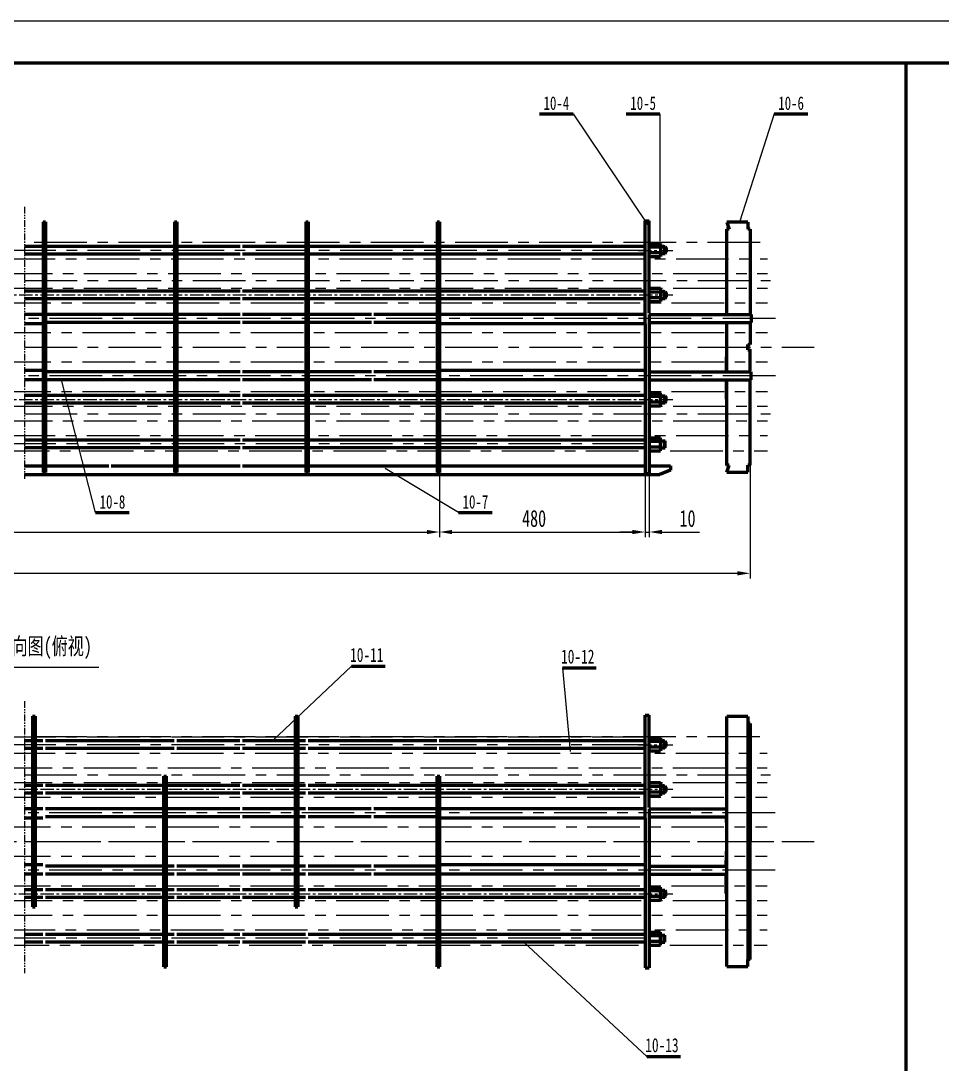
# Model space of a CAD drawing. Header units: millimetres. Extents: x 23903 to 90356, y -5632 to 81432.
# Drawn here: x 40839 to 43028, y 58339 to 60818 of the extents above; entities that cross this region are included whole.
import ezdxf

# ---------------------------------------------------------------- set-up
doc = ezdxf.new("R2010")
doc.units = ezdxf.units.MM
for name, pattern in [('CENTER', [50.8, 31.75, -6.35, 6.35, -6.35]), ('CENTERX2', [4, 2.5, -0.5, 0.5, -0.5]), ('PHANTOM2', [31.75, 15.875, -3.175, 3.175, -3.175, 3.175, -3.175])]:
    doc.linetypes.add(name, pattern=pattern)
doc.layers.get('0').update_dxf_attribs({"lineweight": 60})
doc.layers.get('DEFPOINTS').update_dxf_attribs({"color": 6, "linetype": 'PHANTOM2', "lineweight": 25})
doc.layers.add('CCX', color=3, linetype='Continuous', lineweight=25)
doc.layers.add('DD', color=4, linetype='CENTER', lineweight=25)
doc.styles.add('HZ', font='SIMFANG.TTF', dxfattribs={"width": 0.7})
doc.styles.add('HZ123', font='SIMFANG.TTF', dxfattribs={"width": 0.7, "height": 2.5})
doc.dimstyles.new('ISO-25$0', dxfattribs={"dimscale": 10, "dimtxt": 4, "dimasz": 3, "dimexe": 1.25, "dimexo": 0, "dimgap": 1.2, "dimtad": 1, "dimdec": 0, "dimtxsty": 'HZ', "dimcen": 0, "dimclrd": 256, "dimclrt": 256, "dimadec": 0, "dimazin": 0, "dimtfac": 1, "dimtdec": 0, "dimtmove": 0, "dimatfit": 2, "dimfxl": 1, "dimlwd": -1, "dimarcsym": 0})

# ---------------------------------------------------------------- blocks, each defined once
blk = doc.blocks.new('*D54')
at = {"layer": 'CCX', "color": 0, "lineweight": -2}
for p, q in [((39870.8, 59744.8), (39870.8, 59590.6)), ((41833.8, 59744.8), (41833.8, 59590.6))]:
    blk.add_line(p, q, dxfattribs=at)
at = {"layer": 'CCX'}
blk.add_line((39900.8, 59603.1), (41803.8, 59603.1), dxfattribs=at)
for points in [[(39900.8, 59608.1), (39900.8, 59598.1), (39870.8, 59603.1)], [(41803.8, 59608.1), (41803.8, 59598.1), (41833.8, 59603.1)]]:
    blk.add_solid(points, dxfattribs=at)
at = {"layer": 'DEFPOINTS', "color": 0}
for p in [(39870.8, 59744.8), (41833.8, 59744.8), (41833.8, 59603.1)]:
    blk.add_point(p, dxfattribs=at)
at = {"layer": 'CCX', "insert": (40483.8, 59635.1), "char_height": 40, "attachment_point": 5, "style": 'HZ'}
blk.add_mtext('15X306=4590', dxfattribs=at)
blk = doc.blocks.new('*D60')
at = {"layer": 'CCX', "color": 0, "lineweight": -2}
for p, q in [((41833.8, 59744.8), (41833.8, 59590.6)), ((42322.3, 59742.3), (42322.3, 59590.6))]:
    blk.add_line(p, q, dxfattribs=at)
at = {"layer": 'CCX'}
blk.add_line((41863.8, 59603.1), (42292.3, 59603.1), dxfattribs=at)
for points in [[(41863.8, 59608.1), (41863.8, 59598.1), (41833.8, 59603.1)], [(42292.3, 59608.1), (42292.3, 59598.1), (42322.3, 59603.1)]]:
    blk.add_solid(points, dxfattribs=at)
at = {"layer": 'DEFPOINTS', "color": 0}
for p in [(41833.8, 59744.8), (42322.3, 59742.3), (42322.3, 59603.1)]:
    blk.add_point(p, dxfattribs=at)
at = {"layer": 'CCX', "insert": (42058.5, 59635.1), "char_height": 40, "attachment_point": 5, "style": 'HZ'}
blk.add_mtext('480', dxfattribs=at)
blk = doc.blocks.new('*D61')
at = {"layer": 'CCX', "color": 0, "lineweight": -2}
for p, q in [((42322.3, 59742.3), (42322.3, 59590.6)), ((42332.3, 59742.3), (42332.3, 59590.6))]:
    blk.add_line(p, q, dxfattribs=at)
at = {"layer": 'CCX'}
for p, q in [((42292.3, 59603.1), (42262.3, 59603.1)), ((42322.3, 59603.1), (42332.3, 59603.1)), ((42362.3, 59603.1), (42451.3, 59603.1))]:
    blk.add_line(p, q, dxfattribs=at)
for points in [[(42292.3, 59608.1), (42292.3, 59598.1), (42322.3, 59603.1)], [(42362.3, 59608.1), (42362.3, 59598.1), (42332.3, 59603.1)]]:
    blk.add_solid(points, dxfattribs=at)
at = {"layer": 'DEFPOINTS', "color": 0}
for p in [(42322.3, 59742.3), (42332.3, 59742.3), (42322.3, 59603.1)]:
    blk.add_point(p, dxfattribs=at)
at = {"layer": 'CCX', "insert": (42423.1, 59635.1), "char_height": 40, "attachment_point": 5, "style": 'HZ'}
blk.add_mtext('10', dxfattribs=at)
blk = doc.blocks.new('*D62')
at = {"layer": 'CCX', "color": 0, "lineweight": -2}
for p, q in [((42571.8, 59838.6), (42571.8, 59492.5)), ((39209.3, 59743.8), (39209.3, 59492.5))]:
    blk.add_line(p, q, dxfattribs=at)
at = {"layer": 'CCX'}
blk.add_line((39239.3, 59505), (42541.8, 59505), dxfattribs=at)
for points in [[(39239.3, 59510), (39239.3, 59500), (39209.3, 59505)], [(42541.8, 59510), (42541.8, 59500), (42571.8, 59505)]]:
    blk.add_solid(points, dxfattribs=at)
at = {"layer": 'DEFPOINTS', "color": 0}
for p in [(42571.8, 59838.6), (39209.3, 59743.8), (42571.8, 59505)]:
    blk.add_point(p, dxfattribs=at)
at = {"layer": 'CCX', "insert": (40513.1, 59537), "char_height": 40, "attachment_point": 5, "style": 'HZ'}
blk.add_mtext('5994', dxfattribs=at)

msp = doc.modelspace()

# ---------------------------------------------------------------- linework, layer by layer
for p, q in [((38912.1, 60717.6), (46972.1, 60717.6)), ((42942.1, 60717.6), (42942.1, 54977.6)), ((40891.8, 60340.3), (40891.8, 59744.8)), ((40891.8, 60340.3), (40891.8, 59744.8)), ((40891.8, 60340.3), (40891.8, 59744.8)), ((40891.8, 60340.3), (40891.8, 59744.8)), ((40891.8, 60340.3), (40897.8, 60340.3)), ((40897.8, 60340.3), (40897.8, 59744.8)), ((40897.8, 60340.3), (40897.8, 59744.8)), ((40897.8, 60340.3), (40897.8, 59744.8)), ((40897.8, 60340.3), (40897.8, 59744.8)), ((41203.8, 60340.3), (41203.8, 59744.8)), ((41203.8, 60340.3), (41203.8, 59744.8)), ((41203.8, 60340.3), (41203.8, 59744.8)), ((41203.8, 60340.3), (41203.8, 59744.8)), ((41203.8, 60340.3), (41209.8, 60340.3)), ((41203.8, 60340.3), (41203.8, 59744.8)), ((41203.8, 60340.3), (41203.8, 59744.8)), ((41203.8, 60340.3), (41203.8, 59744.8)), ((41203.8, 60340.3), (41203.8, 59744.8)), ((41203.8, 60340.3), (41209.8, 60340.3)), ((41209.8, 60340.3), (41209.8, 59744.8)), ((41209.8, 60340.3), (41209.8, 59744.8)), ((41209.8, 60340.3), (41209.8, 59744.8)), ((41209.8, 60340.3), (41209.8, 59744.8)), ((41209.8, 60340.3), (41209.8, 59744.8)), ((41209.8, 60340.3), (41209.8, 59744.8)), ((41209.8, 60340.3), (41209.8, 59744.8)), ((41209.8, 60340.3), (41209.8, 59744.8)), ((41515.8, 60340.3), (41515.8, 59744.8)), ((41515.8, 60340.3), (41515.8, 59744.8)), ((41515.8, 60340.3), (41515.8, 59744.8)), ((41515.8, 60340.3), (41515.8, 59744.8)), ((41515.8, 60340.3), (41521.8, 60340.3)), ((41515.8, 60340.3), (41515.8, 59744.8)), ((41515.8, 60340.3), (41515.8, 59744.8)), ((41515.8, 60340.3), (41515.8, 59744.8)), ((41515.8, 60340.3), (41515.8, 59744.8)), ((41515.8, 60340.3), (41521.8, 60340.3)), ((41521.8, 60340.3), (41521.8, 59744.8)), ((41521.8, 60340.3), (41521.8, 59744.8)), ((41521.8, 60340.3), (41521.8, 59744.8)), ((41521.8, 60340.3), (41521.8, 59744.8)), ((41521.8, 60340.3), (41521.8, 59744.8)), ((41521.8, 60340.3), (41521.8, 59744.8)), ((41521.8, 60340.3), (41521.8, 59744.8)), ((41521.8, 60340.3), (41521.8, 59744.8)), ((41827.8, 60340.3), (41827.8, 59744.8)), ((41827.8, 60340.3), (41827.8, 59744.8)), ((41827.8, 60340.3), (41833.8, 60340.3)), ((41827.8, 60340.3), (41827.8, 59744.8)), ((41827.8, 60340.3), (41827.8, 59744.8)), ((41827.8, 60340.3), (41827.8, 59744.8)), ((41827.8, 60340.3), (41827.8, 59744.8)), ((41827.8, 60340.3), (41833.8, 60340.3)), ((41827.8, 60340.3), (41827.8, 59744.8)), ((41827.8, 60340.3), (41827.8, 59744.8)), ((41827.8, 60340.3), (41827.8, 59744.8)), ((41827.8, 60340.3), (41827.8, 59744.8)), ((41827.8, 60340.3), (41833.8, 60340.3)), ((41833.8, 60340.3), (41833.8, 59744.8)), ((41833.8, 60340.3), (41833.8, 59744.8)), ((41833.8, 60340.3), (41833.8, 59744.8)), ((41833.8, 60340.3), (41833.8, 59744.8)), ((41833.8, 60340.3), (41833.8, 59744.8)), ((41833.8, 60340.3), (41833.8, 59744.8)), ((41833.8, 60340.3), (41833.8, 59744.8)), ((41833.8, 60340.3), (41833.8, 59744.8)), ((41833.8, 60340.3), (41833.8, 59744.8)), ((41833.8, 60340.3), (41833.8, 59744.8)), ((42322.3, 60097.7), (42322.3, 60342.3)), ((42322.3, 60342.3), (42332.3, 60342.3)), ((42332.3, 60122.7), (42332.3, 60342.3)), ((42516.3, 60339.3), (42521.8, 60322.3)), ((42566.8, 60339.3), (42516.3, 60339.3)), ((42566.8, 60339.3), (42566.8, 60322.3)), ((41833.8, 60322.3), (41833.8, 60122.6)), ((42515.8, 60322.3), (42515.8, 60122.6)), ((42521.8, 60322.3), (42515.8, 60322.3)), ((42571.8, 60322.3), (42566.8, 60322.3)), ((42571.8, 60322.3), (42571.8, 60122.6)), ((42332.3, 60257.4), (42332.3, 60288.9)), ((42332.3, 60288.9), (42359, 60288.9)), ((42359, 60288.9), (42359, 60257.4)), ((40891.8, 60281.7), (40847.5, 60281.7)), ((40866.8, 60262.9), (40847.5, 60262.9)), ((40891.8, 60262.9), (40847.5, 60262.9)), ((40866.8, 60262.9), (40852.8, 60262.9)), ((40891.8, 60262.9), (40877.8, 60262.9)), ((41147.8, 60281.7), (40897.8, 60281.7)), ((41047.8, 60262.9), (40897.8, 60262.9)), ((40991.8, 60262.9), (40897.8, 60262.9)), ((41147.8, 60262.9), (40897.8, 60262.9)), ((41203.8, 60281.7), (41053.8, 60281.7)), ((41203.8, 60262.9), (41053.8, 60262.9)), ((41203.8, 60262.9), (41189.8, 60262.9)), ((41203.8, 60262.9), (41189.8, 60262.9)), ((41203.8, 60262.9), (41189.8, 60262.9)), ((41203.8, 60262.9), (41189.8, 60262.9)), ((41359.8, 60281.7), (41209.8, 60281.7)), ((41303.8, 60281.7), (41209.8, 60281.7)), ((41303.8, 60281.7), (41209.8, 60281.7)), ((41359.8, 60262.9), (41209.8, 60262.9)), ((41303.8, 60262.9), (41209.8, 60262.9)), ((41515.8, 60281.7), (41365.8, 60281.7)), ((41459.8, 60281.7), (41365.8, 60281.7)), ((41515.8, 60262.9), (41365.8, 60262.9)), ((41459.8, 60262.9), (41365.8, 60262.9)), ((41515.8, 60262.9), (41501.8, 60262.9)), ((41515.8, 60262.9), (41501.8, 60262.9)), ((41515.8, 60262.9), (41501.8, 60262.9)), ((41515.8, 60262.9), (41501.8, 60262.9)), ((41827.8, 60281.7), (41521.8, 60281.7)), ((41615.8, 60281.7), (41521.8, 60281.7)), ((41827.8, 60262.9), (41521.8, 60262.9)), ((41615.8, 60262.9), (41521.8, 60262.9)), ((41827.8, 60281.7), (41677.8, 60281.7)), ((41771.8, 60281.7), (41677.8, 60281.7)), ((41827.8, 60262.9), (41677.8, 60262.9)), ((41771.8, 60262.9), (41677.8, 60262.9)), ((41827.8, 60262.9), (41813.8, 60262.9)), ((41827.8, 60262.9), (41813.8, 60262.9)), ((42322.3, 60281.7), (41833.8, 60281.7)), ((42322.3, 60262.9), (41833.8, 60262.9)), ((42358.2, 60279.7), (42331.5, 60279.7)), ((42359, 60266.5), (42332.3, 60266.5)), ((42369.6, 60281.1), (42369.6, 60265.1)), ((42369.6, 60281.1), (42372.3, 60278.5)), ((42369.6, 60265.1), (42372.3, 60267.8)), ((42372.3, 60278.5), (42372.3, 60267.8)), ((42332.3, 60257.4), (42359, 60257.4)), ((42332.3, 60257.4), (42359, 60257.4)), ((40891.8, 60175.7), (40847.5, 60175.7)), ((41147.8, 60175.7), (40897.8, 60175.7)), ((41203.8, 60175.7), (41053.8, 60175.7)), ((41359.8, 60175.7), (41209.8, 60175.7)), ((41303.8, 60175.7), (41209.8, 60175.7)), ((41303.8, 60175.7), (41209.8, 60175.7)), ((41515.8, 60175.7), (41365.8, 60175.7)), ((41459.8, 60175.7), (41365.8, 60175.7)), ((41827.8, 60175.7), (41521.8, 60175.7)), ((41615.8, 60175.7), (41521.8, 60175.7)), ((41827.8, 60175.7), (41677.8, 60175.7)), ((41771.8, 60175.7), (41677.8, 60175.7)), ((42322.3, 60175.7), (41833.8, 60175.7)), ((42358.2, 60172.9), (42331.5, 60172.9)), ((42332.3, 60150.6), (42332.3, 60182.1)), ((42332.3, 60182.1), (42359, 60182.1)), ((42359, 60159.7), (42332.3, 60159.7)), ((42359, 60182.1), (42359, 60150.6)), ((42369.6, 60174.3), (42369.6, 60158.3)), ((42369.6, 60174.3), (42372.3, 60171.6)), ((42369.6, 60158.3), (42372.3, 60161)), ((42372.3, 60171.6), (42372.3, 60161)), ((42515.8, 60165.6), (42515.8, 60119.6)), ((42571.8, 60165.6), (42571.8, 60119.6)), ((42571.8, 60165.5), (42571.8, 60122.7)), ((40866.8, 60156.9), (40847.5, 60156.9)), ((40891.8, 60156.9), (40847.5, 60156.9)), ((40866.8, 60156.9), (40852.8, 60156.9)), ((40891.8, 60156.9), (40877.8, 60156.9)), ((41047.8, 60156.9), (40897.8, 60156.9)), ((40991.8, 60156.9), (40897.8, 60156.9)), ((41147.8, 60156.9), (40897.8, 60156.9)), ((41203.8, 60156.9), (41053.8, 60156.9)), ((41203.8, 60156.9), (41189.8, 60156.9)), ((41203.8, 60156.9), (41189.8, 60156.9)), ((41203.8, 60156.9), (41189.8, 60156.9)), ((41203.8, 60156.9), (41189.8, 60156.9)), ((41359.8, 60156.9), (41209.8, 60156.9)), ((41303.8, 60156.9), (41209.8, 60156.9)), ((41515.8, 60156.9), (41365.8, 60156.9)), ((41459.8, 60156.9), (41365.8, 60156.9)), ((41515.8, 60156.9), (41501.8, 60156.9)), ((41515.8, 60156.9), (41501.8, 60156.9)), ((41515.8, 60156.9), (41501.8, 60156.9)), ((41515.8, 60156.9), (41501.8, 60156.9)), ((41827.8, 60156.9), (41521.8, 60156.9)), ((41615.8, 60156.9), (41521.8, 60156.9)), ((41827.8, 60156.9), (41677.8, 60156.9)), ((41771.8, 60156.9), (41677.8, 60156.9)), ((41827.8, 60156.9), (41813.8, 60156.9)), ((41827.8, 60156.9), (41813.8, 60156.9)), ((42322.3, 60156.9), (41833.8, 60156.9)), ((42332.3, 60150.6), (42359, 60150.6)), ((42332.3, 60150.6), (42359, 60150.6)), ((40891.8, 60119.6), (40847.5, 60119.6)), ((41203.8, 60119.6), (40897.8, 60119.6)), ((41359.8, 60119.6), (41209.8, 60119.6)), ((41515.8, 60119.6), (41365.8, 60119.6)), ((41671.8, 60119.6), (41521.8, 60119.6)), ((41827.8, 60119.6), (41677.8, 60119.6)), ((42322.3, 60119.6), (41833.8, 60119.6)), ((42332.3, 60119.6), (42332.3, 59742.3)), ((42332.3, 60119.6), (42574.3, 60119.6)), ((42574.3, 60119.6), (42574.3, 60100.8)), ((40866.8, 60097.7), (40847.5, 60097.7)), ((40891.8, 60097.7), (40847.5, 60097.7)), ((40866.8, 60097.7), (40852.8, 60097.7)), ((40866.8, 60097.7), (40852.8, 60097.7)), ((40866.8, 60097.7), (40852.8, 60097.7)), ((40891.8, 60097.7), (40877.8, 60097.7)), ((41203.8, 60100.7), (40897.8, 60100.7)), ((41359.8, 60100.7), (41209.8, 60100.7)), ((41515.8, 60100.7), (41365.8, 60100.7)), ((41671.8, 60100.7), (41521.8, 60100.7)), ((41827.8, 60100.7), (41677.8, 60100.7)), ((42322.3, 60097.7), (41833.8, 60097.7)), ((42322.3, 60097.7), (42322.3, 59742.3)), ((42332.3, 60100.8), (42574.3, 60100.8)), ((42515.8, 60100.8), (42515.8, 59987)), ((42515.8, 60097.6), (42515.8, 60087.7)), ((42515.8, 60097.6), (42515.8, 60064.9)), ((42571.8, 60100.8), (42571.8, 60048.3)), ((42571.8, 60097.6), (42571.8, 60064.9)), ((42566.8, 60036.3), (42566.8, 60048.3)), ((42571.8, 59986.9), (42571.8, 60037.3)), ((42571.8, 59987), (42571.8, 60036.3)), ((42515.8, 59987), (42515.8, 60019.7)), ((42571.8, 59987), (42571.8, 60019.7)), ((40866.8, 59986.9), (40847.5, 59986.9)), ((40891.8, 59986.9), (40847.5, 59986.9)), ((40866.8, 59986.9), (40852.8, 59986.9)), ((40866.8, 59986.9), (40852.8, 59986.9)), ((40866.8, 59986.9), (40852.8, 59986.9)), ((40891.8, 59986.9), (40877.8, 59986.9)), ((42322.3, 59986.9), (41833.8, 59986.9)), ((42515.8, 59987), (42515.8, 59996.9)), ((40891.8, 59965), (40847.5, 59965)), ((41203.8, 59983.9), (40897.8, 59983.9)), ((41203.8, 59965), (40897.8, 59965)), ((41359.8, 59983.9), (41209.8, 59983.9)), ((41359.8, 59965), (41209.8, 59965)), ((41515.8, 59983.9), (41365.8, 59983.9)), ((41515.8, 59965), (41365.8, 59965)), ((41671.8, 59983.9), (41521.8, 59983.9)), ((41671.8, 59965), (41521.8, 59965)), ((41827.8, 59983.9), (41677.8, 59983.9)), ((41827.8, 59965), (41677.8, 59965)), ((42322.3, 59965), (41833.8, 59965)), ((41833.8, 59762.3), (41833.8, 59962)), ((42332.3, 59983.8), (42574.3, 59983.8)), ((42332.3, 59965), (42574.3, 59965)), ((42515.8, 59919), (42515.8, 59965)), ((42515.8, 59962), (42515.8, 59760.8)), ((42571.8, 59919), (42571.8, 59965)), ((42571.8, 59762.3), (42571.8, 59962)), ((42571.8, 59919.1), (42571.8, 59961.9)), ((42574.3, 59965), (42574.3, 59983.8)), ((40866.8, 59927.7), (40847.5, 59927.7)), ((40891.8, 59927.7), (40847.5, 59927.7)), ((40866.8, 59927.7), (40852.8, 59927.7)), ((40891.8, 59927.7), (40877.8, 59927.7)), ((41047.8, 59927.7), (40897.8, 59927.7)), ((40991.8, 59927.7), (40897.8, 59927.7)), ((41147.8, 59927.7), (40897.8, 59927.7)), ((41203.8, 59927.7), (41053.8, 59927.7)), ((41203.8, 59927.7), (41189.8, 59927.7)), ((41203.8, 59927.7), (41189.8, 59927.7)), ((41203.8, 59927.7), (41189.8, 59927.7)), ((41203.8, 59927.7), (41189.8, 59927.7)), ((41359.8, 59927.7), (41209.8, 59927.7)), ((41303.8, 59927.7), (41209.8, 59927.7)), ((41515.8, 59927.7), (41365.8, 59927.7)), ((41459.8, 59927.7), (41365.8, 59927.7)), ((41515.8, 59927.7), (41501.8, 59927.7)), ((41515.8, 59927.7), (41501.8, 59927.7)), ((41515.8, 59927.7), (41501.8, 59927.7)), ((41515.8, 59927.7), (41501.8, 59927.7)), ((41827.8, 59927.7), (41521.8, 59927.7)), ((41615.8, 59927.7), (41521.8, 59927.7)), ((41827.8, 59927.7), (41677.8, 59927.7)), ((41771.8, 59927.7), (41677.8, 59927.7)), ((41827.8, 59927.7), (41813.8, 59927.7)), ((41827.8, 59927.7), (41813.8, 59927.7)), ((42322.3, 59927.7), (41833.8, 59927.7)), ((42358.2, 59911.7), (42331.5, 59911.7)), ((42332.3, 59934.1), (42332.3, 59902.6)), ((42332.3, 59934.1), (42359, 59934.1)), ((42332.3, 59934.1), (42359, 59934.1)), ((42359, 59924.9), (42332.3, 59924.9)), ((42359, 59902.6), (42359, 59934.1)), ((42369.6, 59910.3), (42369.6, 59926.3)), ((42369.6, 59926.3), (42372.3, 59923.6)), ((42369.6, 59910.3), (42372.3, 59913)), ((42372.3, 59913), (42372.3, 59923.6)), ((40891.8, 59908.9), (40847.5, 59908.9)), ((41147.8, 59908.9), (40897.8, 59908.9)), ((41203.8, 59908.9), (41053.8, 59908.9)), ((41359.8, 59908.9), (41209.8, 59908.9)), ((41303.8, 59908.9), (41209.8, 59908.9)), ((41303.8, 59908.9), (41209.8, 59908.9)), ((41515.8, 59908.9), (41365.8, 59908.9)), ((41459.8, 59908.9), (41365.8, 59908.9)), ((41827.8, 59908.9), (41521.8, 59908.9)), ((41615.8, 59908.9), (41521.8, 59908.9)), ((41827.8, 59908.9), (41677.8, 59908.9)), ((41771.8, 59908.9), (41677.8, 59908.9)), ((42322.3, 59908.9), (41833.8, 59908.9)), ((42332.3, 59902.6), (42359, 59902.6)), ((40866.8, 59821.7), (40847.5, 59821.7)), ((40891.8, 59821.7), (40847.5, 59821.7)), ((40866.8, 59821.7), (40852.8, 59821.7)), ((40891.8, 59821.7), (40877.8, 59821.7)), ((41047.8, 59821.7), (40897.8, 59821.7)), ((40991.8, 59821.7), (40897.8, 59821.7)), ((41147.8, 59821.7), (40897.8, 59821.7)), ((41203.8, 59821.7), (41053.8, 59821.7)), ((41203.8, 59821.7), (41189.8, 59821.7)), ((41203.8, 59821.7), (41189.8, 59821.7)), ((41203.8, 59821.7), (41189.8, 59821.7)), ((41203.8, 59821.7), (41189.8, 59821.7)), ((41359.8, 59821.7), (41209.8, 59821.7)), ((41303.8, 59821.7), (41209.8, 59821.7)), ((41515.8, 59821.7), (41365.8, 59821.7)), ((41459.8, 59821.7), (41365.8, 59821.7)), ((41515.8, 59821.7), (41501.8, 59821.7)), ((41515.8, 59821.7), (41501.8, 59821.7)), ((41515.8, 59821.7), (41501.8, 59821.7)), ((41515.8, 59821.7), (41501.8, 59821.7)), ((41827.8, 59821.7), (41521.8, 59821.7)), ((41615.8, 59821.7), (41521.8, 59821.7)), ((41827.8, 59821.7), (41677.8, 59821.7)), ((41771.8, 59821.7), (41677.8, 59821.7)), ((41827.8, 59821.7), (41813.8, 59821.7)), ((41827.8, 59821.7), (41813.8, 59821.7)), ((42322.3, 59821.7), (41833.8, 59821.7)), ((42332.3, 59827.2), (42332.3, 59795.7)), ((42332.3, 59827.2), (42359, 59827.2)), ((42332.3, 59827.2), (42359, 59827.2)), ((42359, 59818.1), (42332.3, 59818.1)), ((42359, 59795.7), (42359, 59827.2)), ((42369.6, 59803.5), (42369.6, 59819.5)), ((40891.8, 59802.9), (40847.5, 59802.9)), ((41147.8, 59802.9), (40897.8, 59802.9)), ((41203.8, 59802.9), (41053.8, 59802.9)), ((41359.8, 59802.9), (41209.8, 59802.9)), ((41303.8, 59802.9), (41209.8, 59802.9)), ((41303.8, 59802.9), (41209.8, 59802.9)), ((41515.8, 59802.9), (41365.8, 59802.9)), ((41459.8, 59802.9), (41365.8, 59802.9)), ((41827.8, 59802.9), (41521.8, 59802.9)), ((41615.8, 59802.9), (41521.8, 59802.9)), ((41827.8, 59802.9), (41677.8, 59802.9)), ((41771.8, 59802.9), (41677.8, 59802.9)), ((42322.3, 59802.9), (41833.8, 59802.9)), ((42358.2, 59804.9), (42331.5, 59804.9)), ((42332.3, 59795.7), (42359, 59795.7)), ((42521.8, 59762.3), (42515.8, 59762.3)), ((42516.3, 59745.3), (42521.8, 59762.3)), ((42571.8, 59762.3), (42566.8, 59762.3)), ((42566.8, 59745.3), (42566.8, 59762.3)), ((40847.5, 59760.1), (40891.8, 59760.1)), ((40847.5, 59740.1), (42357.3, 59740.1)), ((40891.8, 59744.8), (40897.8, 59744.8)), ((40891.8, 59744.8), (40897.8, 59744.8)), ((40891.8, 59744.8), (40897.8, 59744.8)), ((40891.8, 59744.8), (40897.8, 59744.8)), ((40897.8, 59760.1), (41047.8, 59760.1)), ((41053.8, 59760.1), (41203.8, 59760.1)), ((41203.8, 59744.8), (41209.8, 59744.8)), ((41203.8, 59744.8), (41209.8, 59744.8)), ((41203.8, 59744.8), (41209.8, 59744.8)), ((41203.8, 59744.8), (41209.8, 59744.8)), ((41203.8, 59744.8), (41209.8, 59744.8)), ((41203.8, 59744.8), (41209.8, 59744.8)), ((41203.8, 59744.8), (41209.8, 59744.8)), ((41203.8, 59744.8), (41209.8, 59744.8)), ((41209.8, 59760.1), (41359.8, 59760.1)), ((41365.8, 59760.1), (41515.8, 59760.1)), ((41496.8, 59760.1), (41646.8, 59760.1)), ((41515.8, 59744.8), (41521.8, 59744.8)), ((41515.8, 59744.8), (41521.8, 59744.8)), ((41515.8, 59744.8), (41521.8, 59744.8)), ((41515.8, 59744.8), (41521.8, 59744.8)), ((41515.8, 59744.8), (41521.8, 59744.8)), ((41515.8, 59744.8), (41521.8, 59744.8)), ((41515.8, 59744.8), (41521.8, 59744.8)), ((41515.8, 59744.8), (41521.8, 59744.8)), ((41521.8, 59760.1), (41671.8, 59760.1)), ((41652.8, 59760.1), (41827.8, 59760.1)), ((41677.8, 59760.1), (41827.8, 59760.1)), ((41827.8, 59744.8), (41833.8, 59744.8)), ((41827.8, 59744.8), (41833.8, 59744.8)), ((41827.8, 59744.8), (41833.8, 59744.8)), ((41827.8, 59744.8), (41833.8, 59744.8)), ((41827.8, 59744.8), (41833.8, 59744.8)), ((41827.8, 59744.8), (41833.8, 59744.8)), ((41827.8, 59744.8), (41833.8, 59744.8)), ((41827.8, 59744.8), (41833.8, 59744.8)), ((41827.8, 59744.8), (41833.8, 59744.8)), ((41827.8, 59744.8), (41833.8, 59744.8)), ((41833.8, 59760.1), (42322.3, 59760.1)), ((41833.8, 59760.1), (41958.8, 59760.1)), ((42322.3, 59742.3), (42332.3, 59742.3)), ((42332.3, 59760.1), (42382.3, 59760.1)), ((42382.3, 59750.1), (42357.3, 59740.1)), ((42382.3, 59760.1), (42382.3, 59750.1)), ((42516.3, 59745.3), (42566.8, 59745.3)), ((42322.3, 58923.2), (42322.3, 59167.8)), ((42322.3, 59167.8), (42332.3, 59167.8)), ((42332.3, 58948.2), (42332.3, 59167.8)), ((40866.8, 59165.8), (40866.8, 58762.8)), ((40866.8, 59165.8), (40866.8, 58762.8)), ((40866.8, 59165.8), (40866.8, 58762.8)), ((40866.8, 59165.8), (40866.8, 58712.8)), ((40866.8, 59165.8), (40872.8, 59165.8)), ((40872.8, 59165.8), (40872.8, 58762.8)), ((40872.8, 59165.8), (40872.8, 58762.8)), ((40872.8, 59165.8), (40872.8, 58762.8)), ((40872.8, 59165.8), (40872.8, 58712.8)), ((41490.8, 59165.8), (41490.8, 58762.8)), ((41490.8, 59165.8), (41490.8, 58762.8)), ((41490.8, 59165.8), (41490.8, 58762.8)), ((41490.8, 59165.8), (41490.8, 58762.8)), ((41490.8, 59165.8), (41496.8, 59165.8)), ((41490.8, 59165.8), (41490.8, 58762.8)), ((41490.8, 59165.8), (41490.8, 58762.8)), ((41490.8, 59165.8), (41490.8, 58762.8)), ((41490.8, 59165.8), (41490.8, 58712.8)), ((41490.8, 59165.8), (41496.8, 59165.8)), ((41496.8, 59165.8), (41496.8, 58712.8)), ((42515.8, 59147.8), (42515.8, 58867.8)), ((42566.8, 59164.8), (42516.3, 59164.8)), ((42516.3, 58570.8), (42516.3, 59164.8)), ((42566.8, 59164.8), (42566.8, 59147.8)), ((42571.8, 59147.8), (42566.8, 59147.8)), ((42566.8, 59147.8), (42566.8, 58587.8)), ((42571.8, 59147.8), (42571.8, 58867.8)), ((40866.8, 59107.2), (40847, 59107.2)), ((40891.3, 59107.2), (40872.8, 59107.2)), ((41147.3, 59107.2), (40897.3, 59107.2)), ((41203.3, 59107.2), (41053.3, 59107.2)), ((41359.3, 59107.2), (41209.3, 59107.2)), ((41303.3, 59107.2), (41209.3, 59107.2)), ((41303.3, 59107.2), (41209.3, 59107.2)), ((41459.3, 59107.2), (41365.3, 59107.2)), ((41490.8, 59107.2), (41365.3, 59107.2)), ((41515.3, 59107.2), (41496.8, 59107.2)), ((41827.3, 59107.2), (41521.3, 59107.2)), ((41615.3, 59107.2), (41521.3, 59107.2)), ((41827.3, 59107.2), (41677.3, 59107.2)), ((41771.3, 59107.2), (41677.3, 59107.2)), ((42321.8, 59107.2), (41833.3, 59107.2)), ((42357.7, 59105.2), (42331, 59105.2)), ((42331.8, 59082.9), (42331.8, 59114.4)), ((42331.8, 59114.4), (42358.5, 59114.4)), ((42358.5, 59114.4), (42358.5, 59082.9)), ((42369.1, 59106.6), (42369.1, 59090.6)), ((42369.1, 59106.6), (42371.8, 59104)), ((42369.1, 59090.6), (42371.8, 59093.3)), ((42371.8, 59104), (42371.8, 59093.3)), ((40866.3, 59088.4), (40847, 59088.4)), ((40866.8, 59088.4), (40847, 59088.4)), ((40866.3, 59088.4), (40852.3, 59088.4)), ((40891.3, 59088.4), (40872.8, 59088.4)), ((40891.3, 59088.4), (40877.3, 59088.4)), ((41047.3, 59088.4), (40897.3, 59088.4)), ((40991.3, 59088.4), (40897.3, 59088.4)), ((41147.3, 59088.4), (40897.3, 59088.4)), ((41203.3, 59088.4), (41053.3, 59088.4)), ((41203.3, 59088.4), (41189.3, 59088.4)), ((41203.3, 59088.4), (41189.3, 59088.4)), ((41203.3, 59088.4), (41189.3, 59088.4)), ((41203.3, 59088.4), (41189.3, 59088.4)), ((41359.3, 59088.4), (41209.3, 59088.4)), ((41303.3, 59088.4), (41209.3, 59088.4)), ((41459.3, 59088.4), (41365.3, 59088.4)), ((41490.8, 59088.4), (41365.3, 59088.4)), ((41515.3, 59088.4), (41496.8, 59088.4)), ((41515.3, 59088.4), (41501.3, 59088.4)), ((41515.3, 59088.4), (41501.3, 59088.4)), ((41515.3, 59088.4), (41501.3, 59088.4)), ((41515.3, 59088.4), (41501.3, 59088.4)), ((41827.3, 59088.4), (41521.3, 59088.4)), ((41615.3, 59088.4), (41521.3, 59088.4)), ((41827.3, 59088.4), (41677.3, 59088.4)), ((41771.3, 59088.4), (41677.3, 59088.4)), ((41827.3, 59088.4), (41813.3, 59088.4)), ((41827.3, 59088.4), (41813.3, 59088.4)), ((42321.8, 59088.4), (41833.3, 59088.4)), ((42358.5, 59092), (42331.8, 59092)), ((42331.8, 59082.9), (42358.5, 59082.9)), ((42331.8, 59082.9), (42358.5, 59082.9)), ((41178.8, 58569.8), (41178.8, 59022.8)), ((41184.8, 58569.8), (41184.8, 59022.8)), ((41828.3, 58762.8), (41828.3, 59022.8)), ((41834.3, 58762.8), (41834.3, 59022.8)), ((40866.8, 59001.2), (40847, 59001.2)), ((40891.3, 59001.2), (40872.8, 59001.2)), ((41147.3, 59001.2), (40897.3, 59001.2)), ((41178.8, 59001.2), (41053.3, 59001.2)), ((41203.3, 59001.2), (41184.8, 59001.2)), ((41303.3, 59001.2), (41184.8, 59001.2)), ((41359.3, 59001.2), (41209.3, 59001.2)), ((41303.3, 59001.2), (41209.3, 59001.2)), ((41459.3, 59001.2), (41365.3, 59001.2)), ((41490.8, 59001.2), (41365.3, 59001.2)), ((41515.3, 59001.2), (41496.8, 59001.2)), ((41827.3, 59001.2), (41521.3, 59001.2)), ((41615.3, 59001.2), (41521.3, 59001.2)), ((41827.3, 59001.2), (41677.3, 59001.2)), ((41771.3, 59001.2), (41677.3, 59001.2)), ((42321.8, 59001.2), (41833.3, 59001.2)), ((42357.7, 58998.4), (42331, 58998.4)), ((42331.8, 58976.1), (42331.8, 59007.6)), ((42331.8, 59007.6), (42358.5, 59007.6)), ((42358.5, 59007.6), (42358.5, 58976.1)), ((42369.1, 58999.8), (42369.1, 58983.8)), ((42369.1, 58999.8), (42371.8, 58997.1)), ((42371.8, 58997.1), (42371.8, 58986.5)), ((40866.3, 58982.4), (40847, 58982.4)), ((40866.8, 58982.4), (40847, 58982.4)), ((40866.3, 58982.4), (40852.3, 58982.4)), ((40891.3, 58982.4), (40872.8, 58982.4)), ((40891.3, 58982.4), (40877.3, 58982.4)), ((41047.3, 58982.4), (40897.3, 58982.4)), ((40991.3, 58982.4), (40897.3, 58982.4)), ((41147.3, 58982.4), (40897.3, 58982.4)), ((41178.8, 58982.4), (41053.3, 58982.4)), ((41178.8, 58569.8), (41178.8, 58972.8)), ((41178.8, 58569.8), (41178.8, 58972.8)), ((41178.8, 58569.8), (41178.8, 58972.8)), ((41178.8, 58569.8), (41178.8, 58972.8)), ((41178.8, 58569.8), (41178.8, 58972.8)), ((41178.8, 58569.8), (41178.8, 58972.8)), ((41178.8, 58569.8), (41178.8, 58972.8)), ((41203.3, 58982.4), (41184.8, 58982.4)), ((41303.3, 58982.4), (41184.8, 58982.4)), ((41184.8, 58569.8), (41184.8, 58972.8)), ((41184.8, 58569.8), (41184.8, 58972.8)), ((41184.8, 58569.8), (41184.8, 58972.8)), ((41184.8, 58569.8), (41184.8, 58972.8)), ((41184.8, 58569.8), (41184.8, 58972.8)), ((41184.8, 58569.8), (41184.8, 58972.8)), ((41184.8, 58569.8), (41184.8, 58972.8)), ((41203.3, 58982.4), (41189.3, 58982.4)), ((41203.3, 58982.4), (41189.3, 58982.4)), ((41203.3, 58982.4), (41189.3, 58982.4)), ((41203.3, 58982.4), (41189.3, 58982.4)), ((41359.3, 58982.4), (41209.3, 58982.4)), ((41459.3, 58982.4), (41365.3, 58982.4)), ((41490.8, 58982.4), (41365.3, 58982.4)), ((41515.3, 58982.4), (41496.8, 58982.4)), ((41515.3, 58982.4), (41501.3, 58982.4)), ((41515.3, 58982.4), (41501.3, 58982.4)), ((41515.3, 58982.4), (41501.3, 58982.4)), ((41515.3, 58982.4), (41501.3, 58982.4)), ((41827.3, 58982.4), (41521.3, 58982.4)), ((41615.3, 58982.4), (41521.3, 58982.4)), ((41827.3, 58982.4), (41677.3, 58982.4)), ((41771.3, 58982.4), (41677.3, 58982.4)), ((41827.3, 58982.4), (41813.3, 58982.4)), ((41827.3, 58982.4), (41813.3, 58982.4)), ((41828.3, 58569.8), (41828.3, 58972.8)), ((41828.3, 58569.8), (41828.3, 58972.8)), ((41828.3, 58569.8), (41828.3, 58972.8)), ((41828.3, 58762.8), (41828.3, 58972.8)), ((41828.3, 58762.8), (41828.3, 58972.8)), ((41828.3, 58762.8), (41828.3, 58972.8)), ((41828.3, 58762.8), (41828.3, 58972.8)), ((42321.8, 58982.4), (41833.3, 58982.4)), ((41834.3, 58569.8), (41834.3, 58972.8)), ((41834.3, 58569.8), (41834.3, 58972.8)), ((41834.3, 58762.8), (41834.3, 58972.8)), ((41834.3, 58762.8), (41834.3, 58972.8)), ((41834.3, 58762.8), (41834.3, 58972.8)), ((41834.3, 58762.8), (41834.3, 58972.8)), ((41834.3, 58762.8), (41834.3, 58972.8)), ((42358.5, 58985.2), (42331.8, 58985.2)), ((42331.8, 58976.1), (42358.5, 58976.1)), ((42331.8, 58976.1), (42358.5, 58976.1)), ((42369.1, 58983.8), (42371.8, 58986.5)), ((40866.8, 58945.1), (40847, 58945.1)), ((40891.3, 58945.1), (40872.8, 58945.1)), ((41178.8, 58945.1), (40897.3, 58945.1)), ((41359.3, 58945.1), (41184.8, 58945.1)), ((41203.3, 58945.1), (41184.8, 58945.1)), ((41490.8, 58945.1), (41365.3, 58945.1)), ((41515.3, 58945.1), (41496.8, 58945.1)), ((41671.3, 58945.1), (41521.3, 58945.1)), ((41827.3, 58945.1), (41677.3, 58945.1)), ((42321.8, 58945.1), (41833.3, 58945.1)), ((42331.8, 58945.1), (42516.3, 58945.1)), ((42332.3, 58945.1), (42332.3, 58567.8)), ((40866.3, 58923.2), (40847, 58923.2)), ((40866.8, 58923.2), (40847, 58923.2)), ((40866.3, 58923.2), (40852.3, 58923.2)), ((40866.3, 58923.2), (40852.3, 58923.2)), ((40866.3, 58923.2), (40852.3, 58923.2)), ((40891.3, 58923.2), (40872.8, 58923.2)), ((40891.3, 58923.2), (40877.3, 58923.2)), ((41178.8, 58926.2), (40897.3, 58926.2)), ((41359.3, 58926.2), (41184.8, 58926.2)), ((41203.3, 58926.2), (41184.8, 58926.2)), ((41490.8, 58926.2), (41365.3, 58926.2)), ((41515.3, 58926.2), (41496.8, 58926.2)), ((41671.3, 58926.2), (41521.3, 58926.2)), ((41827.3, 58926.2), (41677.3, 58926.2)), ((42321.8, 58923.2), (41833.3, 58923.2)), ((42322.3, 58923.2), (42322.3, 58567.8)), ((42331.8, 58926.3), (42516.3, 58926.3)), ((42515.3, 58923.1), (42515.3, 58913.2)), ((42515.8, 58923.2), (42515.8, 58812.5)), ((42515.8, 58923.1), (42515.8, 58890.4)), ((42515.8, 58867.8), (42515.8, 58586.3)), ((42515.8, 58812.5), (42515.8, 58845.2)), ((42571.8, 58587.8), (42571.8, 58867.8)), ((42515.3, 58812.5), (42515.3, 58822.4)), ((40866.3, 58812.4), (40847, 58812.4)), ((40866.8, 58812.4), (40847, 58812.4)), ((40866.3, 58812.4), (40852.3, 58812.4)), ((40866.3, 58812.4), (40852.3, 58812.4)), ((40866.3, 58812.4), (40852.3, 58812.4)), ((40891.3, 58812.4), (40872.8, 58812.4)), ((40891.3, 58812.4), (40877.3, 58812.4)), ((41178.8, 58809.4), (40897.3, 58809.4)), ((41203.3, 58809.4), (41184.8, 58809.4)), ((41359.3, 58809.4), (41209.3, 58809.4)), ((41490.8, 58809.4), (41365.3, 58809.4)), ((41515.3, 58809.4), (41496.8, 58809.4)), ((41671.3, 58809.4), (41521.3, 58809.4)), ((41827.3, 58809.4), (41677.3, 58809.4)), ((42321.8, 58812.4), (41833.3, 58812.4)), ((42331.8, 58809.3), (42516.3, 58809.3)), ((40866.8, 58790.5), (40847, 58790.5)), ((40891.3, 58790.5), (40872.8, 58790.5)), ((41178.8, 58790.5), (40897.3, 58790.5)), ((41203.3, 58790.5), (41184.8, 58790.5)), ((41359.3, 58790.5), (41209.3, 58790.5)), ((41490.8, 58790.5), (41365.3, 58790.5)), ((41515.3, 58790.5), (41496.8, 58790.5)), ((41671.3, 58790.5), (41521.3, 58790.5)), ((41827.3, 58790.5), (41677.3, 58790.5)), ((42321.8, 58790.5), (41833.3, 58790.5)), ((42331.8, 58790.5), (42516.3, 58790.5)), ((42515.3, 58744.5), (42515.3, 58790.5)), ((42571.3, 58744.5), (42571.3, 58790.5)), ((42571.3, 58744.6), (42571.3, 58787.4)), ((40866.3, 58753.2), (40847, 58753.2)), ((40891.3, 58753.2), (40847, 58753.2)), ((40866.3, 58753.2), (40852.3, 58753.2)), ((40891.3, 58753.2), (40877.3, 58753.2)), ((41047.3, 58753.2), (40897.3, 58753.2)), ((40991.3, 58753.2), (40897.3, 58753.2)), ((41147.3, 58753.2), (40897.3, 58753.2)), ((41178.8, 58753.2), (41053.3, 58753.2)), ((41203.3, 58753.2), (41184.8, 58753.2)), ((41203.3, 58753.2), (41189.3, 58753.2)), ((41203.3, 58753.2), (41189.3, 58753.2)), ((41203.3, 58753.2), (41189.3, 58753.2)), ((41203.3, 58753.2), (41189.3, 58753.2)), ((41303.3, 58753.2), (41209.3, 58753.2)), ((41359.3, 58753.2), (41209.3, 58753.2)), ((41515.3, 58753.2), (41365.3, 58753.2)), ((41459.3, 58753.2), (41365.3, 58753.2)), ((41515.3, 58753.2), (41501.3, 58753.2)), ((41515.3, 58753.2), (41501.3, 58753.2)), ((41515.3, 58753.2), (41501.3, 58753.2)), ((41515.3, 58753.2), (41501.3, 58753.2)), ((41827.3, 58753.2), (41521.3, 58753.2)), ((41615.3, 58753.2), (41521.3, 58753.2)), ((41827.3, 58753.2), (41677.3, 58753.2)), ((41771.3, 58753.2), (41677.3, 58753.2)), ((41827.3, 58753.2), (41813.3, 58753.2)), ((41827.3, 58753.2), (41813.3, 58753.2)), ((42321.8, 58753.2), (41833.3, 58753.2)), ((42331.8, 58759.6), (42331.8, 58728.1)), ((42331.8, 58759.6), (42358.5, 58759.6)), ((42331.8, 58759.6), (42358.5, 58759.6)), ((42358.5, 58750.4), (42331.8, 58750.4)), ((42358.5, 58728.1), (42358.5, 58759.6)), ((42369.1, 58735.8), (42369.1, 58751.8)), ((42369.1, 58751.8), (42371.8, 58749.1)), ((42371.8, 58738.5), (42371.8, 58749.1)), ((40891.3, 58734.4), (40847, 58734.4)), ((41147.3, 58734.4), (40897.3, 58734.4)), ((41178.8, 58734.4), (41053.3, 58734.4)), ((41203.3, 58734.4), (41184.8, 58734.4)), ((41303.3, 58734.4), (41209.3, 58734.4)), ((41303.3, 58734.4), (41209.3, 58734.4)), ((41359.3, 58734.4), (41209.3, 58734.4)), ((41515.3, 58734.4), (41365.3, 58734.4)), ((41459.3, 58734.4), (41365.3, 58734.4)), ((41827.3, 58734.4), (41521.3, 58734.4)), ((41615.3, 58734.4), (41521.3, 58734.4)), ((41827.3, 58734.4), (41677.3, 58734.4)), ((41771.3, 58734.4), (41677.3, 58734.4)), ((42321.8, 58734.4), (41833.3, 58734.4)), ((42357.7, 58737.2), (42331, 58737.2)), ((42331.8, 58728.1), (42358.5, 58728.1)), ((42369.1, 58735.8), (42371.8, 58738.5)), ((40866.3, 58647.2), (40847, 58647.2)), ((40891.3, 58647.2), (40847, 58647.2)), ((40866.3, 58647.2), (40852.3, 58647.2)), ((40891.3, 58647.2), (40877.3, 58647.2)), ((41047.3, 58647.2), (40897.3, 58647.2)), ((40991.3, 58647.2), (40897.3, 58647.2)), ((41147.3, 58647.2), (40897.3, 58647.2)), ((41178.8, 58647.2), (41053.3, 58647.2)), ((41203.3, 58647.2), (41184.8, 58647.2)), ((41203.3, 58647.2), (41189.3, 58647.2)), ((41203.3, 58647.2), (41189.3, 58647.2)), ((41203.3, 58647.2), (41189.3, 58647.2)), ((41203.3, 58647.2), (41189.3, 58647.2)), ((41303.3, 58647.2), (41209.3, 58647.2)), ((41359.3, 58647.2), (41209.3, 58647.2)), ((41515.3, 58647.2), (41365.3, 58647.2)), ((41459.3, 58647.2), (41365.3, 58647.2)), ((41515.3, 58647.2), (41501.3, 58647.2)), ((41515.3, 58647.2), (41501.3, 58647.2)), ((41515.3, 58647.2), (41501.3, 58647.2)), ((41515.3, 58647.2), (41501.3, 58647.2)), ((41827.3, 58647.2), (41521.3, 58647.2)), ((41615.3, 58647.2), (41521.3, 58647.2)), ((41827.3, 58647.2), (41677.3, 58647.2)), ((41771.3, 58647.2), (41677.3, 58647.2)), ((41827.3, 58647.2), (41813.3, 58647.2)), ((41827.3, 58647.2), (41813.3, 58647.2)), ((42321.8, 58647.2), (41833.3, 58647.2)), ((42331.8, 58652.7), (42331.8, 58621.2)), ((42331.8, 58652.7), (42358.5, 58652.7)), ((42331.8, 58652.7), (42358.5, 58652.7)), ((42358.5, 58621.2), (42358.5, 58652.7)), ((40891.3, 58628.4), (40847, 58628.4)), ((41147.3, 58628.4), (40897.3, 58628.4)), ((41178.8, 58628.4), (41053.3, 58628.4)), ((41203.3, 58628.4), (41184.8, 58628.4)), ((41303.3, 58628.4), (41209.3, 58628.4)), ((41303.3, 58628.4), (41209.3, 58628.4)), ((41359.3, 58628.4), (41209.3, 58628.4)), ((41515.3, 58628.4), (41365.3, 58628.4)), ((41459.3, 58628.4), (41365.3, 58628.4)), ((41827.3, 58628.4), (41521.3, 58628.4)), ((41615.3, 58628.4), (41521.3, 58628.4)), ((41827.3, 58628.4), (41677.3, 58628.4)), ((41771.3, 58628.4), (41677.3, 58628.4)), ((42321.8, 58628.4), (41833.3, 58628.4)), ((42357.7, 58630.4), (42331, 58630.4)), ((42358.5, 58643.6), (42331.8, 58643.6)), ((42369.1, 58629), (42369.1, 58645)), ((42331.8, 58621.2), (42358.5, 58621.2)), ((42571.8, 58587.8), (42566.8, 58587.8)), ((42566.8, 58570.8), (42566.8, 58587.8)), ((41178.8, 58569.8), (41184.8, 58569.8)), ((41178.8, 58569.8), (41184.8, 58569.8)), ((41828.3, 58569.8), (41834.3, 58569.8)), ((41828.3, 58569.8), (41834.3, 58569.8)), ((42322.3, 58567.8), (42332.3, 58567.8)), ((42516.3, 58570.8), (42566.8, 58570.8))]:
    msp.add_line(p, q)
at = {"color": 7}
for p, q in [((38912.1, 60717.6), (45071.4, 60717.6)), ((39050.4, 60717.6), (40850.4, 60717.6))]:
    msp.add_line(p, q, dxfattribs=at)
at = {"color": 0}
for p, q in [((42071.3, 60596.4), (42151.3, 60596.4)), ((42277.5, 60596.4), (42357.5, 60596.4)), ((42629.1, 60596.4), (42709.1, 60596.4)), ((41016.3, 59649.1), (41096.3, 59649.1)), ((41878.9, 59649.1), (41958.9, 59649.1)), ((41624.9, 59284.5), (41704.9, 59284.5)), ((42126.2, 59280.6), (42206.2, 59280.6)), ((42326.2, 58357.3), (42406.2, 58357.3))]:
    msp.add_line(p, q, dxfattribs=at)
at = {"linetype": 'CENTERX2', "ltscale": 50}
for p, q in [((42359, 60281.1), (42369.6, 60281.1)), ((42359, 60265.1), (42369.6, 60265.1)), ((42359, 60174.3), (42369.6, 60174.3)), ((42359, 60158.3), (42369.6, 60158.3)), ((42566.8, 60048.3), (42571.8, 60048.3)), ((42566.8, 60036.3), (42571.8, 60036.3)), ((42359, 59926.3), (42369.6, 59926.3)), ((42359, 59910.3), (42369.6, 59910.3)), ((42359, 59819.5), (42369.6, 59819.5)), ((42359, 59803.5), (42369.6, 59803.5)), ((42358.5, 59106.6), (42369.1, 59106.6)), ((42358.5, 59090.6), (42369.1, 59090.6)), ((42358.5, 58999.8), (42369.1, 58999.8)), ((42358.5, 58983.8), (42369.1, 58983.8)), ((42358.5, 58751.8), (42369.1, 58751.8)), ((42358.5, 58735.8), (42369.1, 58735.8)), ((42358.5, 58645), (42369.1, 58645)), ((42358.5, 58629), (42369.1, 58629))]:
    msp.add_line(p, q, dxfattribs=at)
at = {"ltscale": 50}
for p, q in [((41178.8, 59022.8), (41184.8, 59022.8)), ((41828.3, 59022.8), (41834.3, 59022.8)), ((40866.8, 58712.8), (40872.8, 58712.8)), ((41490.8, 58712.8), (41496.8, 58712.8))]:
    msp.add_line(p, q, dxfattribs=at)
at = {"const_width": 3}
msp.add_lwpolyline([(46972.1, 54977.6), (46972.1, 60717.6), (38912.1, 60717.6)], dxfattribs=at)
at = {"layer": 'CCX'}
for p, q in [((38662.1, 60817.6), (47072.1, 60817.6)), ((42151.3, 60596.4), (42328, 60333.6)), ((42357.5, 60596.4), (42357.3, 60294)), ((42629.1, 60596.4), (42547.7, 60341.6)), ((42366.1, 60285.5), (42366.1, 60266.7)), ((42366.1, 60178.7), (42366.1, 60159.9)), ((41016.3, 59649.1), (40936.2, 59961.9)), ((42366.1, 59905.9), (42366.1, 59924.8)), ((42366.1, 59799.1), (42366.1, 59818)), ((41878.9, 59649.1), (41704.3, 59754.2)), ((40586.7, 59282.2), (41024, 59282.2)), ((41624.9, 59284.5), (41436.8, 59107.2)), ((42126.2, 59280.6), (42144.5, 59081.4)), ((42365.6, 59111), (42365.6, 59092.2)), ((42365.6, 59004.2), (42365.6, 58985.3)), ((42365.6, 58731.4), (42365.6, 58750.3)), ((42326.2, 58357.3), (42034.2, 58628.4)), ((42365.6, 58624.6), (42365.6, 58643.4))]:
    msp.add_line(p, q, dxfattribs=at)
at = {"layer": 'CCX', "linetype": 'CENTERX2', "ltscale": 50}
for p, q in [((42359, 60278.5), (42372.3, 60278.5)), ((42359, 60267.8), (42372.3, 60267.8)), ((42359, 60171.6), (42372.3, 60171.6)), ((42359, 60161), (42372.3, 60161)), ((42359, 59923.6), (42372.3, 59923.6)), ((42359, 59913), (42372.3, 59913)), ((42358.5, 59104), (42371.8, 59104)), ((42358.5, 59093.3), (42371.8, 59093.3)), ((42358.5, 58997.1), (42371.8, 58997.1)), ((42358.5, 58986.5), (42371.8, 58986.5)), ((42358.5, 58749.1), (42371.8, 58749.1)), ((42358.5, 58738.5), (42371.8, 58738.5))]:
    msp.add_line(p, q, dxfattribs=at)
at = {"layer": 'DD', "linetype": 'CENTERX2', "ltscale": 50}
for p, q in [((42595.8, 60291.3), (40847.5, 60291.3)), ((42322.3, 60272.3), (39193.8, 60272.3)), ((39195.8, 60252.3), (42612.8, 60252.3)), ((39188.8, 60217.3), (42612.8, 60217.3)), ((40847.5, 60200.8), (42620.5, 60200.8)), ((39188.8, 60182.3), (42612.8, 60182.3)), ((39185.2, 60147.3), (42612.8, 60147.3)), ((42631.8, 60110.2), (40847.5, 60110.2)), ((39185.2, 60077.3), (42612.8, 60077.3)), ((40847.5, 60042.3), (42724.1, 60042.3)), ((39185.2, 60007.3), (42612.8, 60007.3)), ((42631.8, 59974.4), (40847.5, 59974.4)), ((39185.2, 59937.3), (42612.8, 59937.3)), ((39188.8, 59902.3), (42612.8, 59902.3)), ((39188.8, 59867.3), (42612.8, 59867.3)), ((40847.5, 59883.8), (42620.5, 59883.8)), ((42322.3, 59812.3), (39193.8, 59812.3)), ((39195.8, 59832.3), (42612.8, 59832.3)), ((39181.8, 59796.3), (42612.8, 59796.3)), ((42321.8, 59115.8), (39193.3, 59115.8)), ((42321.8, 59097.8), (39193.3, 59097.8)), ((42595.3, 59116.8), (40847, 59116.8)), ((39195.3, 59077.8), (42612.3, 59077.8)), ((39188.3, 59042.8), (42612.3, 59042.8)), ((40847, 59026.3), (42620, 59026.3)), ((39188.3, 59007.8), (42612.3, 59007.8)), ((39184.7, 58972.8), (42612.3, 58972.8)), ((42631.3, 58935.7), (40847, 58935.7)), ((39184.7, 58902.8), (42612.3, 58902.8)), ((39103.6, 58867.8), (42705, 58867.8)), ((40847, 58867.8), (42723.6, 58867.8)), ((40847.5, 58867.8), (42724.1, 58867.8)), ((39184.7, 58832.8), (42612.3, 58832.8)), ((42631.3, 58799.9), (40847, 58799.9)), ((39184.7, 58762.8), (42612.3, 58762.8)), ((39188.3, 58727.8), (42612.3, 58727.8)), ((39188.3, 58692.8), (42612.3, 58692.8)), ((39195.3, 58657.8), (42612.3, 58657.8)), ((39181.3, 58621.8), (42612.3, 58621.8)), ((42321.8, 58637.8), (39193.3, 58637.8))]:
    msp.add_line(p, q, dxfattribs=at)
at = {"layer": 'DD'}
for p, q in [((42306, 60272.3), (42389.4, 60272.3)), ((39209.3, 60166.3), (42388.5, 60166.3)), ((39209.3, 59918.3), (42388.5, 59918.3)), ((42305.5, 59097.8), (42388.9, 59097.8)), ((39208.8, 58991.8), (42388, 58991.8)), ((39208.8, 58743.8), (42388, 58743.8))]:
    msp.add_line(p, q, dxfattribs=at)
at = {"layer": 'DEFPOINTS'}
for p, q in [((40847.5, 60376), (40847.5, 59729.5)), ((40847.5, 59201.5), (40847.5, 58555))]:
    msp.add_line(p, q, dxfattribs=at)

# ---------------------------------------------------------------- texts
at = {"style": 'HZ123', "width": 0.7}
for s, height, p in [('10-4', 32, (42081, 60606.1)), ('10-5', 32, (42287.2, 60606.1)), ('10-6', 32, (42638.8, 60606.1)), ('10-8', 32, (41026.1, 59658.8)), ('10-7', 32, (41888.6, 59658.8)), ('10-11', 33.28, (41621.3, 59294.5)), ('10-12', 33.28, (42122.6, 59290.6)), ('10-13', 33.28, (42322.7, 58367.3))]:
    msp.add_text(s, height=height, dxfattribs=at).set_placement(p)
at = {"layer": 'CCX', "insert": (40797.6, 59326.7), "char_height": 40, "attachment_point": 5, "style": 'HZ123'}
msp.add_mtext('折流板缺口方向图(俯视)', dxfattribs=at)

# ---------------------------------------------------------------- dimensions: what is measured, and where the dimension line sits
at = {"layer": 'CCX'}
for base, p1, p2, text, picture, middle in [((42571.8, 59505), (39209.3, 59743.8), (42571.8, 59838.6), '5994', '*D62', (40513.1, 59505)), ((41833.8, 59603.1), (39870.8, 59744.8), (41833.8, 59744.8), '15X306=4590', '*D54', (40483.8, 59603.1)), ((42322.3, 59603.1), (41833.8, 59744.8), (42322.3, 59742.3), '480', '*D60', (42058.5, 59603.1)), ((42322.3, 59603.1), (42332.3, 59742.3), (42322.3, 59742.3), '10', '*D61', (42423.1, 59603.1))]:
    dim = msp.add_linear_dim(base=base, p1=p1, p2=p2, text=text, dimstyle='ISO-25$0', dxfattribs=at)
    dim.commit()
    dim.dimension.update_dxf_attribs({"geometry": picture, "text_midpoint": middle, "dimtype": 160})

doc.saveas('drawing.dxf')
